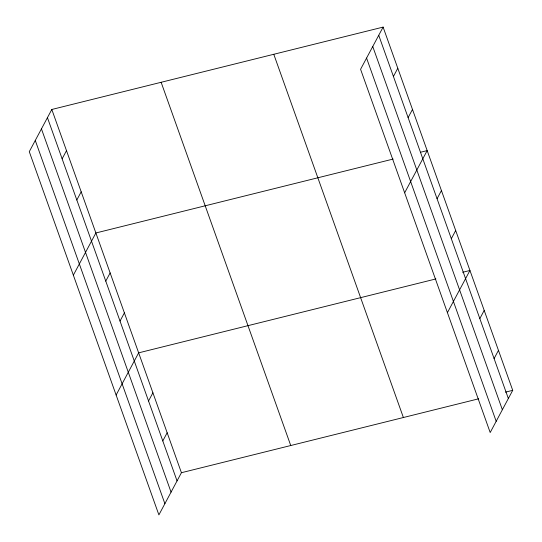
<?xml version="1.0" encoding="UTF-8"?>
<svg xmlns="http://www.w3.org/2000/svg" width="542" height="542" viewBox="0 0 542 542"><rect width="100%" height="100%" fill="white"/><g stroke="black" fill="none" stroke-linecap="round" stroke-linejoin="round"><path stroke-width="0.81" d="M51.808 109.477L29.282 151.665L158.894 514.9L181.421 472.712L51.808 109.477L383.106 27.1L512.718 390.335L490.192 432.523L360.579 69.288L383.106 27.1M62.127 158.826L66.497 150.642M76.815 199.991L81.185 191.814M73.353 275.167L95.873 232.979L393.16 159.057M105.765 281.115L110.134 272.931M120.019 321.074L124.389 312.89M116.124 395.03L138.644 352.849L435.931 278.927M148.535 400.985L152.905 392.801M162.79 440.937L167.16 432.76M393.424 76.449L397.794 68.265M408.119 117.614L412.489 109.437M404.65 192.789L427.177 150.601L420.694 152.214M437.062 198.738L441.432 190.554M451.317 238.697L455.687 230.513M447.421 312.653L469.948 270.465L462.658 272.28M479.833 318.608L484.202 310.424M494.094 358.56L498.457 350.376M181.421 472.712L478.701 398.79M505.429 392.151L512.718 390.335M378.736 35.284L508.349 398.519M372.747 46.504L502.359 409.738M366.575 58.069L496.181 421.303M273.778 54.288L403.39 417.523M161.137 82.296L290.749 445.531M47.439 117.661L177.051 480.896M41.449 128.881L171.055 492.116M35.277 140.446L164.883 503.681"/></g></svg>
